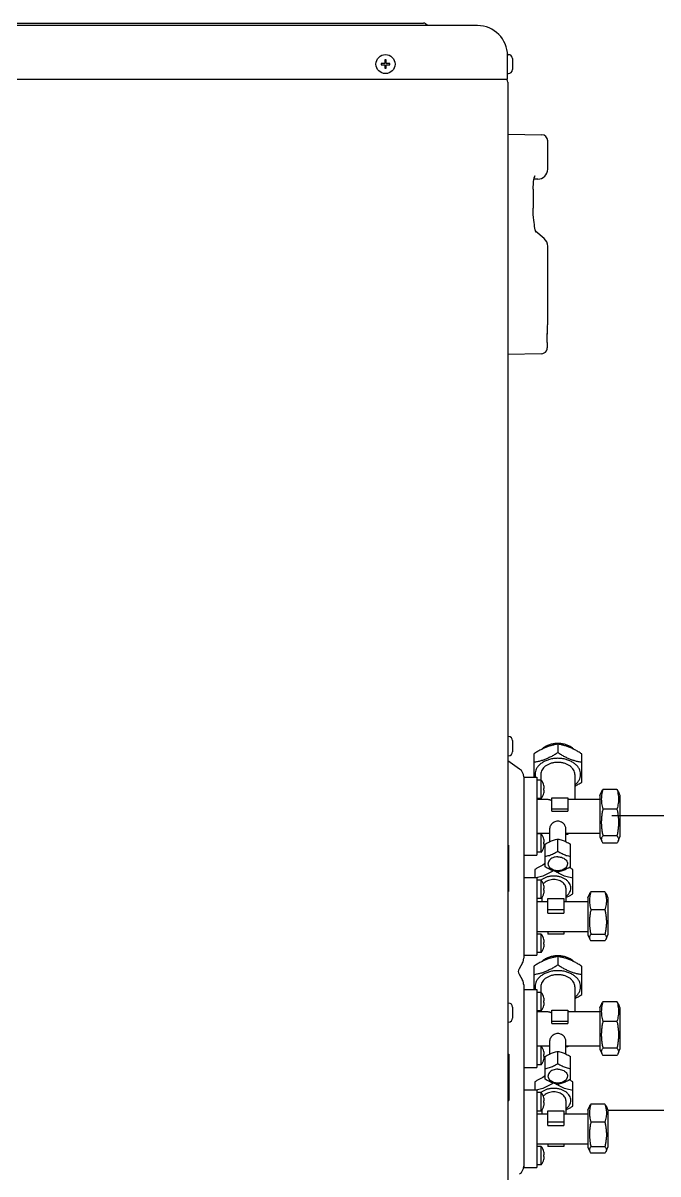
# Model space of a CAD drawing. Header units: millimetres. Extents: x 421 to 5436, y -1186 to -112.
# Drawn here: x 5353.056 to 5353.584, y -182.463 to -181.505 of the extents above; entities that cross this region are included whole.
import ezdxf

# ---------------------------------------------------------------- set-up
doc = ezdxf.new("R2010")
doc.units = ezdxf.units.MM
doc.layers.add('A-AC', color=150, linetype='Continuous')

msp = doc.modelspace()

# ---------------------------------------------------------------- linework, layer by layer
at = {"layer": 'A-AC', "color": 10, "lineweight": -3, "ltscale": 7.5}
for p, q in [((5352.07848, -181.50499), (5353.38888, -181.50499)), ((5353.39172, -181.50687), (5353.39053, -181.50568)), ((5353.43368, -181.50716), (5352.03368, -181.50716)), ((5353.45868, -181.53124), (5353.45868, -181.53216)), ((5353.45868, -181.53124), (5353.45937, -181.53124)), ((5353.45868, -181.55166), (5353.45868, -181.53216)), ((5353.35365, -181.53854), (5353.35365, -181.53978)), ((5353.35656, -181.53854), (5353.35365, -181.53854)), ((5353.35365, -181.53978), (5353.35656, -181.53978)), ((5353.35656, -181.53564), (5353.35656, -181.53854)), ((5353.35779, -181.53564), (5353.35656, -181.53564)), ((5353.35656, -181.53978), (5353.35656, -181.54268)), ((5353.35656, -181.54268), (5353.35779, -181.54268)), ((5353.35779, -181.53854), (5353.35779, -181.53564)), ((5353.3607, -181.53854), (5353.35779, -181.53854)), ((5353.35779, -181.54268), (5353.35779, -181.53978)), ((5353.35779, -181.53978), (5353.3607, -181.53978)), ((5353.3607, -181.53978), (5353.3607, -181.53854)), ((5353.4627, -181.53458), (5353.4627, -181.54374)), ((5352.00868, -181.55166), (5353.45868, -181.55166)), ((5353.45868, -181.54708), (5353.45937, -181.54708)), ((5353.45884, -181.55408), (5353.45884, -182.54999)), ((5353.45884, -181.5975), (5353.48712, -181.59799)), ((5353.49203, -181.62658), (5353.49203, -181.60299)), ((5353.48369, -181.63491), (5353.48069, -181.63491)), ((5353.47994, -181.64324), (5353.47994, -181.65904)), ((5353.47997, -181.66148), (5353.47994, -181.65904)), ((5353.48905, -181.68431), (5353.48219, -181.67856)), ((5353.49203, -181.75525), (5353.49203, -181.6907)), ((5353.49195, -181.75701), (5353.49201, -181.75571)), ((5353.492, -181.75581), (5353.49202, -181.75539)), ((5353.49166, -181.77074), (5353.49166, -181.77517)), ((5353.48675, -181.78017), (5353.45884, -181.78065)), ((5353.45884, -182.09874), (5353.45945, -182.09874)), ((5353.46278, -182.10208), (5353.46278, -182.11124)), ((5353.50043, -182.105), (5353.50043, -182.11207)), ((5353.45884, -182.11458), (5353.45945, -182.11458)), ((5353.48043, -182.11316), (5353.48043, -182.13254)), ((5353.52043, -182.13656), (5353.52043, -182.11316)), ((5353.46872, -182.12572), (5353.45884, -182.1188)), ((5353.47209, -182.1322), (5353.47209, -182.13285)), ((5353.47209, -182.13254), (5353.48293, -182.13254)), ((5353.47209, -182.13285), (5353.47209, -182.15325)), ((5353.48293, -182.13254), (5353.48293, -182.17499)), ((5353.48659, -182.13488), (5353.48293, -182.13488)), ((5353.48626, -182.13017), (5353.48626, -182.13488)), ((5353.48659, -182.15021), (5353.48659, -182.13488)), ((5353.51459, -182.13017), (5353.51459, -182.15068)), ((5353.48881, -182.13938), (5353.48883, -182.13938)), ((5353.48881, -182.14188), (5353.48911, -182.14188)), ((5353.48911, -182.14321), (5353.48881, -182.14321)), ((5353.48883, -182.14571), (5353.48881, -182.14571)), ((5353.53543, -182.14767), (5353.53692, -182.14419)), ((5353.54959, -182.14263), (5353.53793, -182.14263)), ((5353.5506, -182.14419), (5353.55209, -182.14767)), ((5353.47209, -182.15325), (5353.47209, -182.21697)), ((5353.48659, -182.15021), (5353.48293, -182.15021)), ((5353.48293, -182.15068), (5353.49048, -182.15068)), ((5353.48626, -182.15021), (5353.48626, -182.15068)), ((5353.49543, -182.16074), (5353.49543, -182.14961)), ((5353.49543, -182.14961), (5353.50876, -182.14961)), ((5353.50876, -182.14961), (5353.50876, -182.16074)), ((5353.51037, -182.15068), (5353.53543, -182.15068)), ((5353.53543, -182.14767), (5353.53543, -182.18219)), ((5353.55209, -182.14767), (5353.55209, -182.18219)), ((5353.50876, -182.15904), (5353.49543, -182.15904)), ((5353.49543, -182.16074), (5353.50876, -182.16074)), ((5353.54959, -182.15896), (5353.53793, -182.15896)), ((5353.48293, -182.17503), (5353.48293, -182.19733)), ((5353.49376, -182.18608), (5353.49376, -182.17501)), ((5353.50709, -182.18608), (5353.50709, -182.17501)), ((5353.45909, -182.23204), (5353.45909, -182.18204)), ((5353.48293, -182.17918), (5353.49376, -182.17918)), ((5353.48659, -182.17966), (5353.48293, -182.17966)), ((5353.48659, -182.19499), (5353.48659, -182.17966)), ((5353.48881, -182.18416), (5353.48883, -182.18416)), ((5353.50043, -182.194), (5353.50043, -182.18399)), ((5353.50709, -182.17918), (5353.53543, -182.17918)), ((5353.50876, -182.18025), (5353.50709, -182.18025)), ((5353.50876, -182.17918), (5353.50876, -182.18025)), ((5353.53543, -182.18219), (5353.53692, -182.18567)), ((5353.54959, -182.18126), (5353.53793, -182.18126)), ((5353.5506, -182.18567), (5353.55209, -182.18219)), ((5353.45909, -182.18893), (5353.45943, -182.18893)), ((5353.45909, -182.19442), (5353.45943, -182.19442)), ((5353.45943, -182.18893), (5353.45943, -182.22753)), ((5353.48659, -182.19499), (5353.48293, -182.19499)), ((5353.48881, -182.18666), (5353.48911, -182.18666)), ((5353.48911, -182.18799), (5353.48881, -182.18799)), ((5353.48883, -182.19049), (5353.48881, -182.19049)), ((5353.48984, -182.20697), (5353.48984, -182.18831)), ((5353.51101, -182.20697), (5353.51101, -182.18831)), ((5353.54959, -182.18724), (5353.53793, -182.18724)), ((5353.45909, -182.19531), (5353.45943, -182.19531)), ((5353.45909, -182.19602), (5353.45943, -182.19602)), ((5353.45909, -182.19673), (5353.45943, -182.19673)), ((5353.45909, -182.19708), (5353.45943, -182.19708)), ((5353.45909, -182.19726), (5353.45943, -182.19726)), ((5353.45909, -182.20296), (5353.45943, -182.20296)), ((5353.47209, -182.19733), (5353.48293, -182.19733)), ((5353.45909, -182.20846), (5353.45943, -182.20846)), ((5353.45909, -182.20934), (5353.45943, -182.20934)), ((5353.45909, -182.21005), (5353.45943, -182.21005)), ((5353.45909, -182.21076), (5353.45943, -182.21076)), ((5353.45909, -182.21112), (5353.45943, -182.21112)), ((5353.45909, -182.21129), (5353.45943, -182.21129)), ((5353.48126, -182.20939), (5353.48126, -182.21588)), ((5353.51293, -182.22939), (5353.51293, -182.20939)), ((5353.45909, -182.21919), (5353.45943, -182.21919)), ((5353.47209, -182.21588), (5353.48293, -182.21588)), ((5353.47209, -182.21697), (5353.47209, -182.23603)), ((5353.48293, -182.21588), (5353.48293, -182.2571)), ((5353.48659, -182.21821), (5353.48293, -182.21821)), ((5353.48659, -182.23354), (5353.48659, -182.21821)), ((5353.48881, -182.22271), (5353.48883, -182.22271)), ((5353.45909, -182.22469), (5353.45943, -182.22469)), ((5353.45909, -182.22558), (5353.45943, -182.22558)), ((5353.45909, -182.22629), (5353.45943, -182.22629)), ((5353.45909, -182.22699), (5353.45943, -182.22699)), ((5353.45909, -182.22735), (5353.45943, -182.22735)), ((5353.45909, -182.22753), (5353.45943, -182.22753)), ((5353.48709, -182.23281), (5353.48709, -182.23577)), ((5353.48881, -182.22521), (5353.48911, -182.22521)), ((5353.48911, -182.22654), (5353.48881, -182.22654)), ((5353.48883, -182.22904), (5353.48881, -182.22904)), ((5353.50709, -182.2247), (5353.50709, -182.23577)), ((5353.52543, -182.23293), (5353.527, -182.22926)), ((5353.52543, -182.23293), (5353.52543, -182.2636)), ((5353.53959, -182.22782), (5353.52793, -182.22782)), ((5353.54052, -182.22926), (5353.54209, -182.23293)), ((5353.54209, -182.23293), (5353.54209, -182.2636)), ((5353.47209, -182.23603), (5353.47209, -182.28298)), ((5353.48659, -182.23354), (5353.48293, -182.23354)), ((5353.48293, -182.23577), (5353.49209, -182.23577)), ((5353.49209, -182.2455), (5353.49209, -182.23354)), ((5353.49209, -182.23354), (5353.50543, -182.23354)), ((5353.50543, -182.24296), (5353.49209, -182.24296)), ((5353.50543, -182.23354), (5353.50543, -182.2455)), ((5353.50543, -182.23577), (5353.52543, -182.23577)), ((5353.53959, -182.24279), (5353.52793, -182.24279)), ((5353.49209, -182.2455), (5353.50543, -182.2455)), ((5353.48293, -182.25712), (5353.48293, -182.28066)), ((5353.48293, -182.26077), (5353.52543, -182.26077)), ((5353.49209, -182.26077), (5353.49209, -182.263)), ((5353.50543, -182.26077), (5353.50543, -182.263)), ((5353.48659, -182.26299), (5353.48293, -182.26299)), ((5353.48659, -182.27833), (5353.48659, -182.26299)), ((5353.48881, -182.26749), (5353.48883, -182.26749)), ((5353.48881, -182.26999), (5353.48911, -182.26999)), ((5353.48911, -182.27133), (5353.48881, -182.27133)), ((5353.50543, -182.263), (5353.49209, -182.263)), ((5353.52543, -182.2636), (5353.527, -182.26728)), ((5353.53959, -182.26324), (5353.52793, -182.26324)), ((5353.53959, -182.26872), (5353.52793, -182.26872)), ((5353.54052, -182.26728), (5353.54209, -182.2636)), ((5353.47209, -182.28066), (5353.48293, -182.28066)), ((5353.48659, -182.27833), (5353.48293, -182.27833)), ((5353.48883, -182.27383), (5353.48881, -182.27383)), ((5353.47103, -182.28693), (5353.46818, -182.29187)), ((5353.48043, -182.28983), (5353.48043, -182.30921)), ((5353.50043, -182.28167), (5353.50043, -182.28874)), ((5353.52043, -182.31323), (5353.52043, -182.28983)), ((5353.46818, -182.29645), (5353.47103, -182.30139)), ((5353.47209, -182.30534), (5353.47209, -182.3103)), ((5353.47209, -182.30921), (5353.48293, -182.30921)), ((5353.48293, -182.30921), (5353.48293, -182.35166)), ((5353.48626, -182.30683), (5353.48626, -182.31154)), ((5353.51459, -182.30683), (5353.51459, -182.32735)), ((5353.47209, -182.3103), (5353.47209, -182.32991)), ((5353.48659, -182.31154), (5353.48293, -182.31154)), ((5353.48659, -182.32688), (5353.48659, -182.31154)), ((5353.48881, -182.31604), (5353.48883, -182.31604)), ((5353.48881, -182.31854), (5353.48911, -182.31854)), ((5353.54959, -182.31929), (5353.53793, -182.31929)), ((5353.45884, -182.32041), (5353.45945, -182.32041)), ((5353.46278, -182.32374), (5353.46278, -182.33291)), ((5353.48659, -182.32688), (5353.48293, -182.32688)), ((5353.48293, -182.32735), (5353.49048, -182.32735)), ((5353.48626, -182.32688), (5353.48626, -182.32735)), ((5353.48911, -182.31988), (5353.48881, -182.31988)), ((5353.48883, -182.32238), (5353.48881, -182.32238)), ((5353.49543, -182.33741), (5353.49543, -182.32628)), ((5353.49543, -182.32628), (5353.50876, -182.32628)), ((5353.50876, -182.32628), (5353.50876, -182.33741)), ((5353.51037, -182.32735), (5353.53543, -182.32735)), ((5353.53543, -182.32434), (5353.53692, -182.32086)), ((5353.53543, -182.32434), (5353.53543, -182.35886)), ((5353.5506, -182.32086), (5353.55209, -182.32434)), ((5353.55209, -182.32434), (5353.55209, -182.35886)), ((5353.45884, -182.33624), (5353.45945, -182.33624)), ((5353.47209, -182.32991), (5353.47209, -182.39364)), ((5353.50876, -182.33571), (5353.49543, -182.33571)), ((5353.49543, -182.33741), (5353.50876, -182.33741)), ((5353.54959, -182.33562), (5353.53793, -182.33562)), ((5353.45909, -182.40628), (5353.45909, -182.35628)), ((5353.48293, -182.3517), (5353.48293, -182.37399)), ((5353.48293, -182.35585), (5353.49376, -182.35585)), ((5353.48659, -182.35633), (5353.48293, -182.35633)), ((5353.48659, -182.37166), (5353.48659, -182.35633)), ((5353.49376, -182.36274), (5353.49376, -182.35168)), ((5353.50709, -182.36274), (5353.50709, -182.35168)), ((5353.50709, -182.35585), (5353.53543, -182.35585)), ((5353.50876, -182.35692), (5353.50709, -182.35692)), ((5353.50876, -182.35585), (5353.50876, -182.35692)), ((5353.54959, -182.35793), (5353.53793, -182.35793)), ((5353.45909, -182.36293), (5353.45959, -182.36293)), ((5353.45959, -182.36293), (5353.45959, -182.40153)), ((5353.48881, -182.36083), (5353.48883, -182.36083)), ((5353.48881, -182.36333), (5353.48911, -182.36333)), ((5353.48911, -182.36466), (5353.48881, -182.36466)), ((5353.48883, -182.36716), (5353.48881, -182.36716)), ((5353.48984, -182.38363), (5353.48984, -182.36498)), ((5353.50043, -182.37067), (5353.50043, -182.36065)), ((5353.51101, -182.38363), (5353.51101, -182.36498)), ((5353.53543, -182.35886), (5353.53692, -182.36234)), ((5353.54959, -182.36391), (5353.53793, -182.36391)), ((5353.5506, -182.36234), (5353.55209, -182.35886)), ((5353.45909, -182.36842), (5353.45959, -182.36842)), ((5353.45909, -182.36931), (5353.45959, -182.36931)), ((5353.45909, -182.37002), (5353.45959, -182.37002)), ((5353.45909, -182.37073), (5353.45959, -182.37073)), ((5353.45909, -182.37108), (5353.45959, -182.37108)), ((5353.45909, -182.37126), (5353.45959, -182.37126)), ((5353.45909, -182.37696), (5353.45959, -182.37696)), ((5353.47209, -182.37399), (5353.48293, -182.37399)), ((5353.48659, -182.37166), (5353.48293, -182.37166)), ((5353.45909, -182.38246), (5353.45959, -182.38246)), ((5353.45909, -182.38334), (5353.45959, -182.38334)), ((5353.45909, -182.38405), (5353.45959, -182.38405)), ((5353.45909, -182.38476), (5353.45959, -182.38476)), ((5353.45909, -182.38512), (5353.45959, -182.38512)), ((5353.45909, -182.38529), (5353.45959, -182.38529)), ((5353.48126, -182.38606), (5353.48126, -182.39254)), ((5353.51293, -182.40606), (5353.51293, -182.38606)), ((5353.45909, -182.39319), (5353.45959, -182.39319)), ((5353.47209, -182.39254), (5353.48293, -182.39254)), ((5353.47209, -182.39364), (5353.47209, -182.41269)), ((5353.48293, -182.39254), (5353.48293, -182.43376)), ((5353.48659, -182.39488), (5353.48293, -182.39488)), ((5353.48659, -182.41021), (5353.48659, -182.39488)), ((5353.45909, -182.39869), (5353.45959, -182.39869)), ((5353.45909, -182.39958), (5353.45959, -182.39958)), ((5353.45909, -182.40029), (5353.45959, -182.40029)), ((5353.45909, -182.40099), (5353.45959, -182.40099)), ((5353.45909, -182.40135), (5353.45959, -182.40135)), ((5353.45909, -182.40153), (5353.45959, -182.40153)), ((5353.48881, -182.39938), (5353.48883, -182.39938)), ((5353.48881, -182.40188), (5353.48911, -182.40188)), ((5353.48911, -182.40321), (5353.48881, -182.40321)), ((5353.48883, -182.40571), (5353.48881, -182.40571)), ((5353.50709, -182.40136), (5353.50709, -182.41243)), ((5353.53959, -182.40449), (5353.52793, -182.40449)), ((5353.47209, -182.41269), (5353.47209, -182.45612)), ((5353.48659, -182.41021), (5353.48293, -182.41021)), ((5353.48293, -182.41243), (5353.49209, -182.41243)), ((5353.48709, -182.40948), (5353.48709, -182.41243)), ((5353.49209, -182.42217), (5353.49209, -182.4102)), ((5353.49209, -182.4102), (5353.50543, -182.4102)), ((5353.50543, -182.4102), (5353.50543, -182.42217)), ((5353.50543, -182.41243), (5353.52543, -182.41243)), ((5353.52543, -182.4096), (5353.527, -182.40592)), ((5353.52543, -182.4096), (5353.52543, -182.44027)), ((5353.54052, -182.40592), (5353.54209, -182.4096)), ((5353.54209, -182.4096), (5353.54209, -182.44027)), ((5353.50543, -182.41963), (5353.49209, -182.41963)), ((5353.49209, -182.42217), (5353.50543, -182.42217)), ((5353.53959, -182.41946), (5353.52793, -182.41946)), ((5353.48293, -182.43378), (5353.48293, -182.45733)), ((5353.48293, -182.43743), (5353.52543, -182.43743)), ((5353.48659, -182.43966), (5353.48293, -182.43966)), ((5353.48659, -182.45499), (5353.48659, -182.43966)), ((5353.49209, -182.43743), (5353.49209, -182.43967)), ((5353.50543, -182.43967), (5353.49209, -182.43967)), ((5353.50543, -182.43743), (5353.50543, -182.43967)), ((5353.52543, -182.44027), (5353.527, -182.44395)), ((5353.53959, -182.4399), (5353.52793, -182.4399)), ((5353.54052, -182.44395), (5353.54209, -182.44027)), ((5353.48881, -182.44416), (5353.48883, -182.44416)), ((5353.48881, -182.44666), (5353.48911, -182.44666)), ((5353.48911, -182.44799), (5353.48881, -182.44799)), ((5353.48883, -182.45049), (5353.48881, -182.45049)), ((5353.53959, -182.44538), (5353.52793, -182.44538)), ((5353.47209, -182.45612), (5353.47209, -182.45733)), ((5353.47209, -182.45733), (5353.48293, -182.45733)), ((5353.48659, -182.45499), (5353.48293, -182.45499))]:
    msp.add_line(p, q, dxfattribs=at)
at = {"layer": 'A-AC', "color": 30}
msp.add_line((5354.37082, -182.16473), (5353.54541, -182.16473), dxfattribs=at)
at = {"layer": 'A-AC', "color": 90}
msp.add_line((5353.54209, -182.4096), (5354.12189, -182.4096), dxfattribs=at)
at = {"layer": 'A-AC', "color": 10, "lineweight": -3, "ltscale": 7.5}
for points in [[(5353.47994, -181.64324), (5353.47997, -181.6415), (5353.4801, -181.6392), (5353.48032, -181.63711), (5353.4806, -181.63532)], [(5353.47997, -181.64153), (5353.4801, -181.63925), (5353.48032, -181.63715), (5353.4806, -181.63534)], [(5353.4806, -181.63534), (5353.48091, -181.63388), (5353.48121, -181.63283), (5353.48143, -181.63221), (5353.48148, -181.63208)], [(5353.48201, -181.67799), (5353.48174, -181.67698), (5353.48146, -181.67574), (5353.48119, -181.67431), (5353.48092, -181.67271), (5353.48068, -181.67095), (5353.48045, -181.66898), (5353.48025, -181.66675), (5353.48008, -181.66423), (5353.47997, -181.66146)], [(5353.48239, -181.67912), (5353.48241, -181.67916), (5353.4824, -181.67913), (5353.48224, -181.67872), (5353.48201, -181.67799)], [(5353.49166, -181.77074), (5353.49167, -181.76792), (5353.49172, -181.76457), (5353.49179, -181.76152), (5353.49187, -181.75895), (5353.49195, -181.75701)], [(5353.49167, -181.76817), (5353.4917, -181.76542), (5353.49176, -181.76264), (5353.49183, -181.76019), (5353.4919, -181.75816), (5353.49197, -181.75664)], [(5353.48675, -181.78017), (5353.488, -181.77998), (5353.48917, -181.77949), (5353.49019, -181.77871), (5353.49098, -181.77768), (5353.49149, -181.77647), (5353.49166, -181.77517)], [(5353.50043, -182.21035), (5353.49863, -182.2102), (5353.49692, -182.20976), (5353.49538, -182.20905), (5353.4941, -182.2081), (5353.49315, -182.20697), (5353.49257, -182.20572), (5353.49237, -182.20441)], [(5353.50848, -182.20441), (5353.50829, -182.20572), (5353.50771, -182.20697), (5353.50675, -182.20811), (5353.50547, -182.20906), (5353.50393, -182.20977), (5353.50222, -182.21021), (5353.50043, -182.21035)], [(5353.50043, -182.38702), (5353.49863, -182.38687), (5353.49692, -182.38643), (5353.49538, -182.38572), (5353.4941, -182.38477), (5353.49315, -182.38364), (5353.49257, -182.38239), (5353.49237, -182.38108)], [(5353.50848, -182.38108), (5353.50829, -182.38238), (5353.50771, -182.38364), (5353.50675, -182.38477), (5353.50547, -182.38572), (5353.50393, -182.38644), (5353.50222, -182.38687), (5353.50043, -182.38702)]]:
    msp.add_lwpolyline(points, dxfattribs=at)
msp.add_circle((5353.35718, -181.53916), 0.00792, dxfattribs=at)
for centre, radius, start, end in [((5353.38888, -181.50733), 0.00233, 45, 90), ((5353.39242, -181.50616), 0.001, 225, 240), ((5353.43368, -181.53216), 0.025, 0, 90), ((5353.45937, -181.53458), 0.00333, 0, 90), ((5353.45937, -181.54374), 0.00333, 270, 0), ((5353.45609, -181.55408), 0.00275, 0, 48.19629), ((5353.48703, -181.60299), 0.005, 0, 89), ((5353.48369, -181.62658), 0.00833, 270, 0), ((5353.48369, -181.6907), 0.00833, 0, 50), ((5353.48703, -181.75516), 0.005, 357.37231, 359.03437), ((5353.45945, -182.10208), 0.00333, 0, 90), ((5353.45945, -182.11124), 0.00333, 270, 0), ((5353.46418, -182.1322), 0.00792, 0, 55), ((5353.47683, -182.14254), 0.01242, 14.81444, 38.13564), ((5353.47683, -182.14254), 0.01242, 321.86436, 345.18556), ((5353.47683, -182.14254), 0.0124, 7.8039, 14.79926), ((5353.47683, -182.14254), 0.012, 356.81646, 3.18354), ((5353.47683, -182.14254), 0.0124, 345.20074, 352.1961), ((5353.47683, -182.18733), 0.01242, 14.81444, 38.13564), ((5353.47683, -182.18733), 0.0124, 7.8039, 14.79926), ((5353.47683, -182.18733), 0.01242, 321.86436, 345.18556), ((5353.47683, -182.18733), 0.012, 356.81646, 3.18354), ((5353.47683, -182.18733), 0.0124, 345.20074, 352.1961), ((5353.47683, -182.22588), 0.01242, 14.81444, 38.13564), ((5353.47683, -182.22588), 0.0124, 7.8039, 14.79926), ((5353.47683, -182.22588), 0.01242, 321.86436, 345.18556), ((5353.47683, -182.22588), 0.012, 356.81646, 3.18354), ((5353.47683, -182.22588), 0.0124, 345.20074, 352.1961), ((5353.47683, -182.27066), 0.01242, 14.81444, 38.13564), ((5353.47683, -182.27066), 0.0124, 7.8039, 14.79926), ((5353.47683, -182.27066), 0.012, 356.81646, 3.18354), ((5353.47683, -182.27066), 0.01242, 321.86436, 345.18556), ((5353.47683, -182.27066), 0.0124, 345.20074, 352.1961), ((5353.46418, -182.28298), 0.00792, 330, 0), ((5353.47215, -182.29416), 0.00458, 150, 210), ((5353.46418, -182.30534), 0.00792, 0.00001, 30.00001), ((5353.47683, -182.31921), 0.01242, 14.81444, 38.13564), ((5353.47683, -182.31921), 0.0124, 7.8039, 14.79926), ((5353.47683, -182.31921), 0.012, 356.81646, 3.18354), ((5353.45945, -182.32374), 0.00333, 0, 90), ((5353.47683, -182.31921), 0.01242, 321.86436, 345.18556), ((5353.47683, -182.31921), 0.0124, 345.20074, 352.1961), ((5353.45945, -182.33291), 0.00333, 270, 0), ((5353.47683, -182.36399), 0.01242, 14.81444, 38.13564), ((5353.47683, -182.36399), 0.01242, 321.86436, 345.18556), ((5353.47683, -182.36399), 0.0124, 7.8039, 14.79926), ((5353.47683, -182.36399), 0.012, 356.81646, 3.18354), ((5353.47683, -182.36399), 0.0124, 345.20074, 352.1961), ((5353.47683, -182.40254), 0.01242, 14.81444, 38.13564), ((5353.47683, -182.40254), 0.01242, 321.86436, 345.18556), ((5353.47683, -182.40254), 0.0124, 7.8039, 14.79926), ((5353.47683, -182.40254), 0.012, 356.81646, 3.18354), ((5353.47683, -182.40254), 0.0124, 345.20074, 352.1961), ((5353.47683, -182.44733), 0.01242, 14.81444, 38.13564), ((5353.47683, -182.44733), 0.01242, 321.86436, 345.18556), ((5353.47683, -182.44733), 0.0124, 7.8039, 14.79926), ((5353.47683, -182.44733), 0.012, 356.81646, 3.18354), ((5353.47683, -182.44733), 0.0124, 345.20074, 352.1961), ((5353.46418, -182.45612), 0.00792, 305, 360)]:
    msp.add_arc(centre, radius, start, end, dxfattribs=at)
for points, start_tangent, end_tangent in [([(5353.50043, -182.105), (5353.49746, -182.10557), (5353.49463, -182.1063), (5353.49182, -182.10723), (5353.48902, -182.10837), (5353.48622, -182.10973), (5353.48339, -182.11132), (5353.48043, -182.11316)], (-0.009869, -0.001612), (-0.008372, -0.005469)), ([(5353.50043, -182.10441), (5353.49722, -182.10463), (5353.49414, -182.10529), (5353.4913, -182.10637), (5353.48881, -182.10781), (5353.48703, -182.10931)], (-0.01, 0), (-0.007081, -0.007061)), ([(5353.51383, -182.10931), (5353.51204, -182.10781), (5353.50955, -182.10637), (5353.50671, -182.10529), (5353.50363, -182.10463), (5353.50043, -182.10441)], (-0.007081, 0.007061), (-0.01, 0)), ([(5353.52043, -182.11316), (5353.51746, -182.11132), (5353.51463, -182.10973), (5353.51182, -182.10837), (5353.50902, -182.10722), (5353.50622, -182.1063), (5353.50339, -182.10557), (5353.50043, -182.105)], (-0.008372, 0.005469), (-0.009869, 0.001612)), ([(5353.50043, -182.11207), (5353.49746, -182.11392), (5353.49463, -182.1155), (5353.49182, -182.11687), (5353.48902, -182.11801), (5353.48622, -182.11893), (5353.48339, -182.11966), (5353.48043, -182.12023)], (-0.008372, -0.005469), (-0.009869, -0.001612)), ([(5353.50043, -182.11678), (5353.49695, -182.11701), (5353.49359, -182.11769), (5353.49046, -182.11879), (5353.48767, -182.12028), (5353.48532, -182.1221), (5353.48348, -182.1242), (5353.48222, -182.1265), (5353.48158, -182.12893), (5353.48158, -182.1314), (5353.4818, -182.13256)], (-0.01, 0), (0.002491, -0.009685)), ([(5353.52043, -182.12023), (5353.51746, -182.11966), (5353.51463, -182.11893), (5353.51182, -182.11801), (5353.50902, -182.11687), (5353.50622, -182.1155), (5353.50339, -182.11392), (5353.50043, -182.11207)], (-0.009869, 0.001612), (-0.008372, 0.005469)), ([(5353.51463, -182.13901), (5353.51553, -182.13823), (5353.51737, -182.13613), (5353.51863, -182.13383), (5353.51927, -182.1314), (5353.51927, -182.12893), (5353.51863, -182.1265), (5353.51737, -182.1242), (5353.51553, -182.1221), (5353.51318, -182.12028), (5353.51039, -182.11879), (5353.50726, -182.11769), (5353.5039, -182.11701), (5353.50043, -182.11678)], (0.007796, 0.006263), (-0.01, 0)), ([(5353.51459, -182.13017), (5353.51432, -182.12821), (5353.51351, -182.12633), (5353.5122, -182.1246), (5353.51044, -182.12308), (5353.5083, -182.12184), (5353.50585, -182.12091), (5353.50319, -182.12034), (5353.50043, -182.12015), (5353.49766, -182.12034), (5353.495, -182.12091), (5353.49256, -182.12184), (5353.49041, -182.12308), (5353.48865, -182.1246), (5353.48734, -182.12633), (5353.48653, -182.12821), (5353.48626, -182.13017)], (0, 0.01), (0, -0.01)), ([(5353.51459, -182.14002), (5353.51463, -182.14), (5353.51747, -182.13841), (5353.52043, -182.13656)], (0.008862, 0.004633), (0.008372, 0.005469)), ([(5353.48913, -182.1412), (5353.48911, -182.14086)], (-0.000276, 0.009996), (-0.000825, 0.009966)), ([(5353.48911, -182.14188), (5353.48913, -182.14154)], (0.000825, 0.009966), (0.000275, 0.009996)), ([(5353.48913, -182.14355), (5353.48911, -182.14321)], (-0.000275, 0.009996), (-0.000825, 0.009966)), ([(5353.48911, -182.14423), (5353.48913, -182.14389)], (0.000825, 0.009966), (0.000276, 0.009996)), ([(5353.48913, -182.14154), (5353.48913, -182.1412)], (0.000275, 0.009996), (-0.000276, 0.009996)), ([(5353.48913, -182.14389), (5353.48913, -182.14355)], (0.000276, 0.009996), (-0.000275, 0.009996)), ([(5353.53793, -182.14263), (5353.53729, -182.14502), (5353.53685, -182.14733), (5353.53663, -182.14964), (5353.53663, -182.15195), (5353.53685, -182.15425), (5353.53729, -182.15657), (5353.53793, -182.15896)], (-0.0029, -0.00957), (0.0029, -0.00957)), ([(5353.5369, -182.14422), (5353.53729, -182.1435), (5353.53793, -182.14263)], (0.003945, 0.009189), (0.006377, 0.007703)), ([(5353.54959, -182.14263), (5353.55023, -182.14502), (5353.55067, -182.14733), (5353.55089, -182.14964), (5353.55089, -182.15195), (5353.55067, -182.15425), (5353.55023, -182.15657), (5353.54959, -182.15896)], (0.0029, -0.00957), (-0.0029, -0.00957)), ([(5353.55061, -182.14422), (5353.55023, -182.1435), (5353.54959, -182.14263)], (-0.003945, 0.009189), (-0.006377, 0.007703)), ([(5353.49049, -182.15068), (5353.49112, -182.15071), (5353.49211, -182.15084), (5353.49303, -182.15105), (5353.49388, -182.1513), (5353.49468, -182.15157), (5353.49543, -182.15186)], (0.01, -0.000025), (0.009255, -0.003786)), ([(5353.50876, -182.15084), (5353.50973, -182.15071), (5353.51036, -182.15068)], (0.00984, 0.001782), (0.01, 0.000025)), ([(5353.53793, -182.15896), (5353.53729, -182.16222), (5353.53685, -182.16539), (5353.53663, -182.16853), (5353.53663, -182.17169), (5353.53685, -182.17484), (5353.53729, -182.178), (5353.53793, -182.18126)], (-0.002166, -0.009763), (0.002166, -0.009763)), ([(5353.54959, -182.15896), (5353.55023, -182.16222), (5353.55067, -182.16539), (5353.55089, -182.16853), (5353.55089, -182.17169), (5353.55067, -182.17484), (5353.55023, -182.178), (5353.54959, -182.18126)], (0.002166, -0.009763), (-0.002166, -0.009763)), ([(5353.50709, -182.17501), (5353.50691, -182.17384), (5353.50633, -182.17257), (5353.5054, -182.17137), (5353.50422, -182.17036), (5353.50279, -182.16959), (5353.50123, -182.16918), (5353.49965, -182.16917), (5353.49808, -182.16958), (5353.49664, -182.17035), (5353.49546, -182.17137), (5353.49453, -182.17257), (5353.49394, -182.17384), (5353.49376, -182.17501)], (0, 0.01), (0, -0.01)), ([(5353.48984, -182.18831), (5353.49166, -182.18718), (5353.49341, -182.18624), (5353.49514, -182.18545), (5353.49686, -182.18483), (5353.4986, -182.18435), (5353.50043, -182.18399)], (0.008372, 0.005469), (0.009869, 0.001612)), ([(5353.50043, -182.18399), (5353.50225, -182.18435), (5353.50399, -182.18483), (5353.50572, -182.18545), (5353.50745, -182.18624), (5353.50919, -182.18718), (5353.51101, -182.18831)], (0.009869, -0.001612), (0.008372, -0.005469)), ([(5353.53793, -182.18126), (5353.53729, -182.18214), (5353.53685, -182.18299), (5353.53663, -182.18383), (5353.53663, -182.18468), (5353.53685, -182.18552), (5353.5369, -182.18564)], (-0.006377, -0.007703), (0.003945, -0.009189)), ([(5353.54959, -182.18126), (5353.55023, -182.18214), (5353.55067, -182.18299), (5353.55089, -182.18383), (5353.55089, -182.18468), (5353.55067, -182.18552), (5353.55061, -182.18564)], (0.006377, -0.007703), (-0.003945, -0.009189)), ([(5353.48913, -182.18598), (5353.48911, -182.18564)], (-0.000276, 0.009996), (-0.000825, 0.009966)), ([(5353.48911, -182.18666), (5353.48913, -182.18632)], (0.000825, 0.009966), (0.000275, 0.009996)), ([(5353.48913, -182.18833), (5353.48911, -182.18799)], (-0.000275, 0.009996), (-0.000825, 0.009966)), ([(5353.48911, -182.18901), (5353.48913, -182.18867)], (0.000825, 0.009966), (0.000276, 0.009996)), ([(5353.48913, -182.18632), (5353.48913, -182.18598)], (0.000275, 0.009996), (-0.000276, 0.009996)), ([(5353.48913, -182.18867), (5353.48913, -182.18833)], (0.000276, 0.009996), (-0.000275, 0.009996)), ([(5353.48984, -182.19833), (5353.49166, -182.19797), (5353.49341, -182.19749), (5353.49514, -182.19686), (5353.49686, -182.19608), (5353.4986, -182.19513), (5353.50043, -182.194)], (0.009869, 0.001612), (0.008372, 0.005469)), ([(5353.50043, -182.194), (5353.50225, -182.19513), (5353.50399, -182.19608), (5353.50572, -182.19686), (5353.50745, -182.19749), (5353.50919, -182.19797), (5353.51101, -182.19833)], (0.008372, -0.005469), (0.009869, -0.001612)), ([(5353.5369, -182.18564), (5353.53729, -182.18637), (5353.53793, -182.18724)], (0.003945, -0.009189), (0.006377, -0.007703)), ([(5353.55061, -182.18564), (5353.55023, -182.18637), (5353.54959, -182.18724)], (-0.003945, -0.009189), (-0.006377, -0.007703)), ([(5353.48982, -182.20415), (5353.48846, -182.20506), (5353.48771, -182.20571)], (-0.008699, -0.004932), (-0.00718, -0.00696)), ([(5353.50043, -182.19872), (5353.49834, -182.19891), (5353.4964, -182.19948), (5353.49473, -182.20039), (5353.49345, -182.20157), (5353.49265, -182.20294), (5353.49237, -182.20441)], (-0.01, 0), (0, -0.01)), ([(5353.50043, -182.19872), (5353.50251, -182.19891), (5353.50445, -182.19948), (5353.50612, -182.20039), (5353.5074, -182.20157), (5353.50821, -182.20294), (5353.50848, -182.20441)], (0.01, 0), (0, -0.01)), ([(5353.48984, -182.20486), (5353.48807, -182.2056), (5353.48585, -182.20668), (5353.4836, -182.20793), (5353.48126, -182.20939)], (-0.009333, -0.00359), (-0.008372, -0.005469)), ([(5353.49656, -182.21035), (5353.49475, -182.21146), (5353.4925, -182.21272), (5353.49028, -182.2138), (5353.48807, -182.2147), (5353.48585, -182.21544), (5353.4836, -182.21601), (5353.48298, -182.21615)], (-0.008421, -0.005394), (-0.009793, -0.002022)), ([(5353.50043, -182.21129), (5353.4986, -182.21093), (5353.49686, -182.21045), (5353.49513, -182.20982), (5353.49341, -182.20904), (5353.49166, -182.20809), (5353.48984, -182.20697)], (-0.009869, 0.001612), (-0.008372, 0.005469)), ([(5353.50011, -182.21186), (5353.49944, -182.21146), (5353.49855, -182.21093)], (-0.008676, 0.004973), (-0.00851, 0.005251)), ([(5353.51293, -182.21647), (5353.51058, -182.21601), (5353.50833, -182.21544), (5353.50612, -182.2147), (5353.5039, -182.2138), (5353.50168, -182.21272), (5353.50011, -182.21186)], (-0.009869, 0.001612), (-0.008676, 0.004973)), ([(5353.51101, -182.20697), (5353.50919, -182.20809), (5353.50744, -182.20904), (5353.50572, -182.20982), (5353.50399, -182.21045), (5353.50225, -182.21093), (5353.50043, -182.21129)], (-0.008372, -0.005469), (-0.009869, -0.001612)), ([(5353.51293, -182.20939), (5353.51058, -182.20793), (5353.50999, -182.20759)], (-0.008372, 0.005469), (-0.008667, 0.004989)), ([(5353.48298, -182.21615), (5353.48293, -182.21616)], (-0.009793, -0.002022), (-0.009796, -0.002009)), ([(5353.4865, -182.2181), (5353.48642, -182.21817)], (-0.007799, -0.006259), (-0.007742, -0.006329)), ([(5353.49709, -182.21472), (5353.49434, -182.21491), (5353.49169, -182.21547), (5353.48925, -182.2164), (5353.48711, -182.21764), (5353.4865, -182.2181)], (-0.01, 0), (-0.007799, -0.006259)), ([(5353.50709, -182.2247), (5353.50684, -182.22312), (5353.5061, -182.22163), (5353.50491, -182.22029), (5353.50333, -182.21917), (5353.50143, -182.21833), (5353.49932, -182.2178), (5353.49709, -182.21763), (5353.49487, -182.2178), (5353.49275, -182.21833), (5353.49086, -182.21917), (5353.48927, -182.22029), (5353.48833, -182.22129)], (0, 0.01), (-0.006132, -0.007899)), ([(5353.50709, -182.23174), (5353.50883, -182.23024), (5353.51013, -182.22852), (5353.51094, -182.22664), (5353.51121, -182.2247), (5353.51094, -182.22275), (5353.51013, -182.22088), (5353.50883, -182.21915), (5353.50707, -182.21764), (5353.50493, -182.2164), (5353.50249, -182.21547), (5353.49985, -182.21491), (5353.49709, -182.21472)], (0.008154, 0.005789), (-0.01, 0)), ([(5353.48913, -182.22453), (5353.48911, -182.22419)], (-0.000276, 0.009996), (-0.000825, 0.009966)), ([(5353.48911, -182.22521), (5353.48913, -182.22487)], (0.000825, 0.009966), (0.000275, 0.009996)), ([(5353.48913, -182.22688), (5353.48911, -182.22654)], (-0.000275, 0.009996), (-0.000825, 0.009966)), ([(5353.48911, -182.22756), (5353.48913, -182.22722)], (0.000825, 0.009966), (0.000276, 0.009996)), ([(5353.48913, -182.22487), (5353.48913, -182.22453)], (0.000275, 0.009996), (-0.000276, 0.009996)), ([(5353.48913, -182.22722), (5353.48913, -182.22688)], (0.000276, 0.009996), (-0.000275, 0.009996)), ([(5353.5071, -182.23273), (5353.50834, -182.23211), (5353.51058, -182.23086), (5353.51293, -182.22939)], (0.009008, 0.004343), (0.008372, 0.005469)), ([(5353.52793, -182.22782), (5353.52734, -182.23001), (5353.52694, -182.23213), (5353.52674, -182.23425), (5353.52674, -182.23636), (5353.52694, -182.23848), (5353.52734, -182.2406), (5353.52793, -182.24279)], (-0.0029, -0.00957), (0.0029, -0.00957)), ([(5353.52699, -182.22928), (5353.52734, -182.22862), (5353.52793, -182.22782)], (0.003945, 0.009189), (0.006377, 0.007703)), ([(5353.53959, -182.22782), (5353.54018, -182.23001), (5353.54058, -182.23213), (5353.54078, -182.23425), (5353.54078, -182.23636), (5353.54058, -182.23848), (5353.54018, -182.2406), (5353.53959, -182.24279)], (0.0029, -0.00957), (-0.0029, -0.00957)), ([(5353.54053, -182.22928), (5353.54018, -182.22862), (5353.53959, -182.22782)], (-0.003945, 0.009189), (-0.006377, 0.007703)), ([(5353.52793, -182.24279), (5353.52734, -182.24578), (5353.52694, -182.24868), (5353.52674, -182.25157), (5353.52674, -182.25446), (5353.52694, -182.25735), (5353.52734, -182.26025), (5353.52793, -182.26324)], (-0.002166, -0.009763), (0.002166, -0.009763)), ([(5353.53959, -182.24279), (5353.54018, -182.24578), (5353.54058, -182.24868), (5353.54078, -182.25157), (5353.54078, -182.25446), (5353.54058, -182.25735), (5353.54018, -182.26025), (5353.53959, -182.26324)], (0.002166, -0.009763), (-0.002166, -0.009763)), ([(5353.48913, -182.26931), (5353.48911, -182.26898)], (-0.000276, 0.009996), (-0.000825, 0.009966)), ([(5353.48911, -182.26999), (5353.48913, -182.26965)], (0.000825, 0.009966), (0.000275, 0.009996)), ([(5353.48913, -182.27166), (5353.48911, -182.27133)], (-0.000275, 0.009996), (-0.000825, 0.009966)), ([(5353.48913, -182.26965), (5353.48913, -182.26931)], (0.000275, 0.009996), (-0.000276, 0.009996)), ([(5353.48913, -182.272), (5353.48913, -182.27166)], (0.000276, 0.009996), (-0.000275, 0.009996)), ([(5353.52793, -182.26324), (5353.52734, -182.26404), (5353.52694, -182.26482), (5353.52674, -182.26559), (5353.52674, -182.26636), (5353.52694, -182.26714), (5353.52699, -182.26725)], (-0.006377, -0.007703), (0.003945, -0.009189)), ([(5353.52699, -182.26725), (5353.52734, -182.26791), (5353.52793, -182.26872)], (0.003945, -0.009189), (0.006377, -0.007703)), ([(5353.53959, -182.26324), (5353.54018, -182.26404), (5353.54058, -182.26482), (5353.54078, -182.26559), (5353.54078, -182.26636), (5353.54058, -182.26714), (5353.54053, -182.26725)], (0.006377, -0.007703), (-0.003945, -0.009189)), ([(5353.54053, -182.26725), (5353.54018, -182.26791), (5353.53959, -182.26872)], (-0.003945, -0.009189), (-0.006377, -0.007703)), ([(5353.50043, -182.28108), (5353.49722, -182.2813), (5353.49414, -182.28196), (5353.4913, -182.28303), (5353.48881, -182.28448), (5353.48703, -182.28597)], (-0.01, 0), (-0.007081, -0.007061)), ([(5353.48911, -182.27234), (5353.48913, -182.272)], (0.000825, 0.009966), (0.000276, 0.009996)), ([(5353.51383, -182.28597), (5353.51204, -182.28448), (5353.50955, -182.28303), (5353.50671, -182.28196), (5353.50363, -182.2813), (5353.50043, -182.28108)], (-0.007081, 0.007061), (-0.01, 0)), ([(5353.50043, -182.28167), (5353.49746, -182.28224), (5353.49463, -182.28297), (5353.49182, -182.28389), (5353.48902, -182.28504), (5353.48622, -182.2864), (5353.48339, -182.28798), (5353.48043, -182.28983)], (-0.009869, -0.001612), (-0.008372, -0.005469)), ([(5353.50043, -182.28874), (5353.49746, -182.29058), (5353.49463, -182.29217), (5353.49182, -182.29353), (5353.48902, -182.29468), (5353.48622, -182.2956), (5353.48339, -182.29633), (5353.48043, -182.2969)], (-0.008372, -0.005469), (-0.009869, -0.001612)), ([(5353.52043, -182.28983), (5353.51746, -182.28798), (5353.51463, -182.2864), (5353.51182, -182.28503), (5353.50902, -182.28389), (5353.50622, -182.28297), (5353.50339, -182.28224), (5353.50043, -182.28167)], (-0.008372, 0.005469), (-0.009869, 0.001612)), ([(5353.52043, -182.2969), (5353.51746, -182.29633), (5353.51463, -182.2956), (5353.51182, -182.29468), (5353.50902, -182.29353), (5353.50622, -182.29217), (5353.50339, -182.29058), (5353.50043, -182.28874)], (-0.009869, 0.001612), (-0.008372, 0.005469)), ([(5353.50043, -182.29345), (5353.49695, -182.29368), (5353.49359, -182.29435), (5353.49046, -182.29546), (5353.48767, -182.29694), (5353.48532, -182.29877), (5353.48348, -182.30087), (5353.48222, -182.30317), (5353.48158, -182.3056), (5353.48158, -182.30807), (5353.4818, -182.30923)], (-0.01, 0), (0.002491, -0.009685)), ([(5353.51459, -182.30683), (5353.51432, -182.30488), (5353.51351, -182.303), (5353.5122, -182.30127), (5353.51044, -182.29975), (5353.5083, -182.29851), (5353.50585, -182.29758), (5353.50319, -182.29701), (5353.50043, -182.29682), (5353.49766, -182.29701), (5353.495, -182.29758), (5353.49256, -182.29851), (5353.49041, -182.29975), (5353.48865, -182.30127), (5353.48734, -182.303), (5353.48653, -182.30488), (5353.48626, -182.30683)], (0, 0.01), (0, -0.01)), ([(5353.51463, -182.31568), (5353.51553, -182.3149), (5353.51737, -182.3128), (5353.51863, -182.3105), (5353.51927, -182.30807), (5353.51927, -182.3056), (5353.51863, -182.30317), (5353.51737, -182.30087), (5353.51553, -182.29877), (5353.51318, -182.29694), (5353.51039, -182.29546), (5353.50726, -182.29435), (5353.5039, -182.29368), (5353.50043, -182.29345)], (0.007796, 0.006263), (-0.01, 0)), ([(5353.48913, -182.31786), (5353.48911, -182.31753)], (-0.000276, 0.009996), (-0.000825, 0.009966)), ([(5353.48911, -182.31854), (5353.48913, -182.3182)], (0.000825, 0.009966), (0.000275, 0.009996)), ([(5353.48913, -182.3182), (5353.48913, -182.31786)], (0.000275, 0.009996), (-0.000276, 0.009996)), ([(5353.51459, -182.31668), (5353.51463, -182.31666), (5353.51747, -182.31508), (5353.52043, -182.31323)], (0.008862, 0.004633), (0.008372, 0.005469)), ([(5353.53793, -182.31929), (5353.53729, -182.32168), (5353.53685, -182.324), (5353.53663, -182.32631), (5353.53663, -182.32861), (5353.53685, -182.33092), (5353.53729, -182.33324), (5353.53793, -182.33562)], (-0.0029, -0.00957), (0.0029, -0.00957)), ([(5353.5369, -182.32089), (5353.53729, -182.32017), (5353.53793, -182.31929)], (0.003945, 0.009189), (0.006377, 0.007703)), ([(5353.54959, -182.31929), (5353.55023, -182.32168), (5353.55067, -182.324), (5353.55089, -182.32631), (5353.55089, -182.32861), (5353.55067, -182.33092), (5353.55023, -182.33324), (5353.54959, -182.33562)], (0.0029, -0.00957), (-0.0029, -0.00957)), ([(5353.55061, -182.32089), (5353.55023, -182.32017), (5353.54959, -182.31929)], (-0.003945, 0.009189), (-0.006377, 0.007703)), ([(5353.48913, -182.32021), (5353.48911, -182.31988)], (-0.000275, 0.009996), (-0.000825, 0.009966)), ([(5353.48911, -182.32089), (5353.48913, -182.32055)], (0.000825, 0.009966), (0.000276, 0.009996)), ([(5353.48913, -182.32055), (5353.48913, -182.32021)], (0.000276, 0.009996), (-0.000275, 0.009996)), ([(5353.49049, -182.32735), (5353.49112, -182.32738), (5353.49211, -182.32751), (5353.49303, -182.32772), (5353.49388, -182.32796), (5353.49468, -182.32824), (5353.49543, -182.32853)], (0.01, -0.000025), (0.009255, -0.003786)), ([(5353.50876, -182.32751), (5353.50973, -182.32738), (5353.51036, -182.32735)], (0.00984, 0.001782), (0.01, 0.000025)), ([(5353.53793, -182.33562), (5353.53729, -182.33889), (5353.53685, -182.34205), (5353.53663, -182.3452), (5353.53663, -182.34836), (5353.53685, -182.35151), (5353.53729, -182.35467), (5353.53793, -182.35793)], (-0.002166, -0.009763), (0.002166, -0.009763)), ([(5353.54959, -182.33562), (5353.55023, -182.33889), (5353.55067, -182.34205), (5353.55089, -182.3452), (5353.55089, -182.34836), (5353.55067, -182.35151), (5353.55023, -182.35467), (5353.54959, -182.35793)], (0.002166, -0.009763), (-0.002166, -0.009763)), ([(5353.50709, -182.35168), (5353.50691, -182.35051), (5353.50633, -182.34924), (5353.5054, -182.34804), (5353.50422, -182.34702), (5353.50279, -182.34625), (5353.50123, -182.34584), (5353.49965, -182.34584), (5353.49808, -182.34625), (5353.49664, -182.34702), (5353.49546, -182.34803), (5353.49453, -182.34924), (5353.49394, -182.35051), (5353.49376, -182.35168)], (0, 0.01), (0, -0.01)), ([(5353.53793, -182.35793), (5353.53729, -182.35881), (5353.53685, -182.35965), (5353.53663, -182.3605), (5353.53663, -182.36134), (5353.53685, -182.36219), (5353.5369, -182.36231)], (-0.006377, -0.007703), (0.003945, -0.009189)), ([(5353.54959, -182.35793), (5353.55023, -182.35881), (5353.55067, -182.35965), (5353.55089, -182.3605), (5353.55089, -182.36134), (5353.55067, -182.36219), (5353.55061, -182.36231)], (0.006377, -0.007703), (-0.003945, -0.009189)), ([(5353.48913, -182.36265), (5353.48911, -182.36231)], (-0.000276, 0.009996), (-0.000825, 0.009966)), ([(5353.48911, -182.36333), (5353.48913, -182.36299)], (0.000825, 0.009966), (0.000275, 0.009996)), ([(5353.48913, -182.365), (5353.48911, -182.36466)], (-0.000275, 0.009996), (-0.000825, 0.009966)), ([(5353.48911, -182.36568), (5353.48913, -182.36534)], (0.000825, 0.009966), (0.000276, 0.009996)), ([(5353.48913, -182.36299), (5353.48913, -182.36265)], (0.000275, 0.009996), (-0.000276, 0.009996)), ([(5353.48913, -182.36534), (5353.48913, -182.365)], (0.000276, 0.009996), (-0.000275, 0.009996)), ([(5353.48984, -182.36498), (5353.49166, -182.36385), (5353.49341, -182.3629), (5353.49514, -182.36212), (5353.49686, -182.36149), (5353.4986, -182.36101), (5353.50043, -182.36065)], (0.008372, 0.005469), (0.009869, 0.001612)), ([(5353.50043, -182.36065), (5353.50225, -182.36101), (5353.50399, -182.36149), (5353.50572, -182.36212), (5353.50745, -182.3629), (5353.50919, -182.36385), (5353.51101, -182.36498)], (0.009869, -0.001612), (0.008372, -0.005469)), ([(5353.5369, -182.36231), (5353.53729, -182.36303), (5353.53793, -182.36391)], (0.003945, -0.009189), (0.006377, -0.007703)), ([(5353.55061, -182.36231), (5353.55023, -182.36303), (5353.54959, -182.36391)], (-0.003945, -0.009189), (-0.006377, -0.007703)), ([(5353.48984, -182.37499), (5353.49166, -182.37463), (5353.49341, -182.37415), (5353.49514, -182.37353), (5353.49686, -182.37274), (5353.4986, -182.3718), (5353.50043, -182.37067)], (0.009869, 0.001612), (0.008372, 0.005469)), ([(5353.50043, -182.37539), (5353.49834, -182.37558), (5353.4964, -182.37615), (5353.49473, -182.37705), (5353.49345, -182.37823), (5353.49265, -182.37961), (5353.49237, -182.38108)], (-0.01, 0), (0, -0.01)), ([(5353.50043, -182.37067), (5353.50225, -182.3718), (5353.50399, -182.37274), (5353.50572, -182.37353), (5353.50745, -182.37415), (5353.50919, -182.37463), (5353.51101, -182.37499)], (0.008372, -0.005469), (0.009869, -0.001612)), ([(5353.50043, -182.37539), (5353.50251, -182.37558), (5353.50445, -182.37615), (5353.50612, -182.37705), (5353.5074, -182.37823), (5353.50821, -182.37961), (5353.50848, -182.38108)], (0.01, 0), (0, -0.01)), ([(5353.48984, -182.38153), (5353.48807, -182.38226), (5353.48585, -182.38334), (5353.4836, -182.3846), (5353.48126, -182.38606)], (-0.009333, -0.00359), (-0.008372, -0.005469)), ([(5353.48982, -182.38081), (5353.48846, -182.38173), (5353.48771, -182.38238)], (-0.008699, -0.004932), (-0.00718, -0.00696)), ([(5353.50043, -182.38795), (5353.4986, -182.38759), (5353.49686, -182.38711), (5353.49513, -182.38649), (5353.49341, -182.3857), (5353.49166, -182.38476), (5353.48984, -182.38363)], (-0.009869, 0.001612), (-0.008372, 0.005469)), ([(5353.51101, -182.38363), (5353.50919, -182.38476), (5353.50744, -182.38571), (5353.50572, -182.38649), (5353.50399, -182.38712), (5353.50225, -182.38759), (5353.50043, -182.38795)], (-0.008372, -0.005469), (-0.009869, -0.001612)), ([(5353.51293, -182.38606), (5353.51058, -182.3846), (5353.50999, -182.38426)], (-0.008372, 0.005469), (-0.008667, 0.004989)), ([(5353.48298, -182.39282), (5353.48293, -182.39283)], (-0.009793, -0.002022), (-0.009796, -0.002009)), ([(5353.49656, -182.38701), (5353.49475, -182.38813), (5353.4925, -182.38939), (5353.49028, -182.39047), (5353.48807, -182.39137), (5353.48585, -182.3921), (5353.4836, -182.39268), (5353.48298, -182.39282)], (-0.008421, -0.005394), (-0.009793, -0.002022)), ([(5353.4865, -182.39477), (5353.48642, -182.39483)], (-0.007799, -0.006259), (-0.007742, -0.006329)), ([(5353.49709, -182.39138), (5353.49434, -182.39157), (5353.49169, -182.39214), (5353.48925, -182.39306), (5353.48711, -182.39431), (5353.4865, -182.39477)], (-0.01, 0), (-0.007799, -0.006259)), ([(5353.50709, -182.40136), (5353.50684, -182.39979), (5353.5061, -182.3983), (5353.50491, -182.39696), (5353.50333, -182.39584), (5353.50143, -182.39499), (5353.49932, -182.39447), (5353.49709, -182.39429), (5353.49487, -182.39447), (5353.49275, -182.39499), (5353.49086, -182.39584), (5353.48927, -182.39696), (5353.48833, -182.39796)], (0, 0.01), (-0.006132, -0.007899)), ([(5353.50709, -182.40841), (5353.50883, -182.40691), (5353.51013, -182.40518), (5353.51094, -182.40331), (5353.51121, -182.40136), (5353.51094, -182.39942), (5353.51013, -182.39754), (5353.50883, -182.39582), (5353.50707, -182.39431), (5353.50493, -182.39306), (5353.50249, -182.39214), (5353.49985, -182.39157), (5353.49709, -182.39138)], (0.008154, 0.005789), (-0.01, 0)), ([(5353.50011, -182.38852), (5353.49944, -182.38813), (5353.49855, -182.38759)], (-0.008676, 0.004973), (-0.00851, 0.005251)), ([(5353.51293, -182.39313), (5353.51058, -182.39268), (5353.50833, -182.3921), (5353.50612, -182.39137), (5353.5039, -182.39046), (5353.50168, -182.38939), (5353.50011, -182.38852)], (-0.009869, 0.001612), (-0.008676, 0.004973)), ([(5353.48913, -182.4012), (5353.48911, -182.40086)], (-0.000276, 0.009996), (-0.000825, 0.009966)), ([(5353.48911, -182.40188), (5353.48913, -182.40154)], (0.000825, 0.009966), (0.000275, 0.009996)), ([(5353.48913, -182.40355), (5353.48911, -182.40321)], (-0.000275, 0.009996), (-0.000825, 0.009966)), ([(5353.48911, -182.40423), (5353.48913, -182.40389)], (0.000825, 0.009966), (0.000276, 0.009996)), ([(5353.48913, -182.40154), (5353.48913, -182.4012)], (0.000275, 0.009996), (-0.000276, 0.009996)), ([(5353.48913, -182.40389), (5353.48913, -182.40355)], (0.000276, 0.009996), (-0.000275, 0.009996)), ([(5353.52793, -182.40449), (5353.52734, -182.40668), (5353.52694, -182.4088), (5353.52674, -182.41091), (5353.52674, -182.41303), (5353.52694, -182.41514), (5353.52734, -182.41727), (5353.52793, -182.41946)], (-0.0029, -0.00957), (0.0029, -0.00957)), ([(5353.52699, -182.40595), (5353.52734, -182.40529), (5353.52793, -182.40449)], (0.003945, 0.009189), (0.006377, 0.007703)), ([(5353.53959, -182.40449), (5353.54018, -182.40668), (5353.54058, -182.4088), (5353.54078, -182.41091), (5353.54078, -182.41303), (5353.54058, -182.41514), (5353.54018, -182.41727), (5353.53959, -182.41946)], (0.0029, -0.00957), (-0.0029, -0.00957)), ([(5353.54053, -182.40595), (5353.54018, -182.40529), (5353.53959, -182.40449)], (-0.003945, 0.009189), (-0.006377, 0.007703)), ([(5353.5071, -182.4094), (5353.50834, -182.40878), (5353.51058, -182.40752), (5353.51293, -182.40606)], (0.009008, 0.004343), (0.008372, 0.005469)), ([(5353.52793, -182.41946), (5353.52734, -182.42245), (5353.52694, -182.42535), (5353.52674, -182.42824), (5353.52674, -182.43113), (5353.52694, -182.43401), (5353.52734, -182.43691), (5353.52793, -182.4399)], (-0.002166, -0.009763), (0.002166, -0.009763)), ([(5353.53959, -182.41946), (5353.54018, -182.42245), (5353.54058, -182.42535), (5353.54078, -182.42824), (5353.54078, -182.43113), (5353.54058, -182.43401), (5353.54018, -182.43691), (5353.53959, -182.4399)], (0.002166, -0.009763), (-0.002166, -0.009763)), ([(5353.52793, -182.4399), (5353.52734, -182.4407), (5353.52694, -182.44148), (5353.52674, -182.44226), (5353.52674, -182.44303), (5353.52694, -182.4438), (5353.52699, -182.44392)], (-0.006377, -0.007703), (0.003945, -0.009189)), ([(5353.52699, -182.44392), (5353.52734, -182.44458), (5353.52793, -182.44538)], (0.003945, -0.009189), (0.006377, -0.007703)), ([(5353.53959, -182.4399), (5353.54018, -182.4407), (5353.54058, -182.44148), (5353.54078, -182.44226), (5353.54078, -182.44303), (5353.54058, -182.4438), (5353.54053, -182.44392)], (0.006377, -0.007703), (-0.003945, -0.009189)), ([(5353.54053, -182.44392), (5353.54018, -182.44458), (5353.53959, -182.44538)], (-0.003945, -0.009189), (-0.006377, -0.007703)), ([(5353.48913, -182.44598), (5353.48911, -182.44564)], (-0.000276, 0.009996), (-0.000825, 0.009966)), ([(5353.48911, -182.44666), (5353.48913, -182.44632)], (0.000825, 0.009966), (0.000275, 0.009996)), ([(5353.48913, -182.44833), (5353.48911, -182.44799)], (-0.000275, 0.009996), (-0.000825, 0.009966)), ([(5353.48911, -182.44901), (5353.48913, -182.44867)], (0.000825, 0.009966), (0.000276, 0.009996)), ([(5353.48913, -182.44632), (5353.48913, -182.44598)], (0.000275, 0.009996), (-0.000276, 0.009996)), ([(5353.48913, -182.44867), (5353.48913, -182.44833)], (0.000276, 0.009996), (-0.000275, 0.009996))]:
    msp.add_spline(points, degree=3, dxfattribs=dict(at, start_tangent=start_tangent, end_tangent=end_tangent))

doc.saveas('drawing.dxf')
